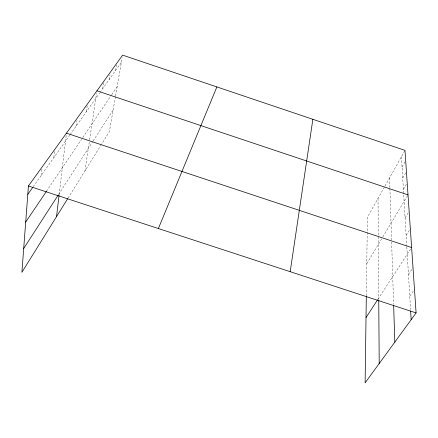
<?xml version="1.0" encoding="UTF-8"?>
<svg xmlns="http://www.w3.org/2000/svg" width="438" height="438" viewBox="0 0 438 438"><rect width="100%" height="100%" fill="white"/><g stroke="black" fill="none" stroke-linecap="round" stroke-linejoin="round"><path stroke-width="0.33" stroke-dasharray="2.19 1.64" d="M366.321 295.842L367.411 217.347L384.624 186.643M41.342 175.249L42.043 167.623M53.869 157.576L54.662 150.119M59.13 194.713L66.362 133.842M76.3 125.936L76.978 120.685M86.374 111.717L87.37 104.622M84.967 170.886L89.511 140.456M89.609 139.788L96.552 93.36M102.662 88.744L103.828 81.238M109.193 79.524L109.96 74.81M115.424 70.737L116.541 64.09M115.446 96.584L109.391 131.603L101.572 144.173M115.561 95.911L122.164 57.761M384.958 186.057L404.652 150.935M402.057 167.081L405.681 160.713M402.708 177.987L406.426 171.565M403.393 189.424L406.858 183.533M366.77 263.725L382.462 237.538M382.807 236.969L408.019 194.894M405.09 217.872L409.141 211.275M68.01 198.151L101.222 144.737M406.135 235.441L410.34 228.789M58.555 194.527L92.741 141.578M93.108 141.009L113.124 110.015M378.01 299.154L411.26 248.116M408.462 274.467L413.007 267.728M46.439 191.346L81.616 139.224M82.755 137.532L111.323 95.205M111.69 94.657L117.192 86.51M409.76 296.214L414.496 289.447M33.211 186.719L69.735 135.194M70.124 134.647L99.607 93.048M99.99 92.511L121.37 62.349M401.438 156.667L406.776 246.194M406.82 246.868L410.565 309.628M389.579 177.817L389.891 187.749M389.913 188.411L391.556 239.882M391.621 241.929L393.614 304.355M378.027 198.414L378.75 299.395"/><path stroke-width="0.66" d="M366.316 296.504L365.117 382.856L416.1 312.918L404.969 150.36L122.613 55.144L28.426 185.98L21.9 272.305L67.66 198.715M56.529 216.613L59.053 195.381M290.186 271.691L312.869 119.3M158.392 228.537L216.87 86.927M23.701 248.499L58.183 195.096M366.026 317.55L377.649 299.712M25.7 222.077L46.439 191.346M27.791 194.362L32.828 187.267M28.426 185.98L416.1 312.918M66.439 133.174L411.627 247.558M96.929 90.819L408.019 194.894M410.641 310.969L411.162 319.691M393.658 305.719L394.819 342.116M378.75 300.068L379.204 363.535"/></g></svg>
